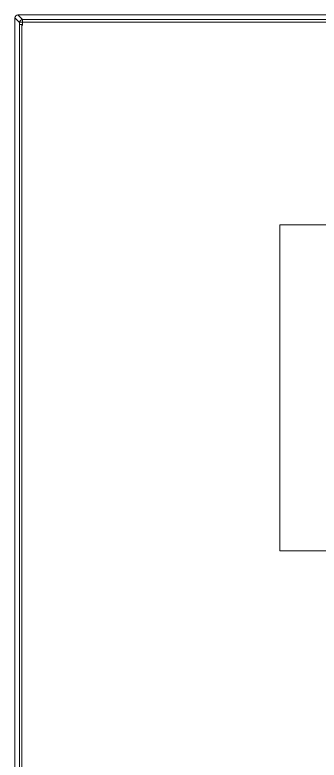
# Model space of a CAD drawing. Header units: millimetres. Extents: x 0 to 41, y -18 to 125.
# Drawn here: x 1.7 to 14.4, y 93.86 to 125 of the extents above; entities that cross this region are included whole.
import ezdxf

# ---------------------------------------------------------------- set-up
doc = ezdxf.new("R2010")
doc.units = ezdxf.units.MM
doc.layers.add('20KMB2_0', color=7, linetype='Continuous')
doc.layers.add('4203-16564_0', color=7, linetype='Continuous')

msp = doc.modelspace()

# ---------------------------------------------------------------- linework, layer by layer
at = {"layer": '20KMB2_0', "color": 0, "linetype": 'ByBlock', "lineweight": 5}
for p, q in [((1.826, 125), (2.022, 124.804)), ((39.375, 125), (1.826, 125)), ((1.7, 124.874), (1.896, 124.678)), ((1.703, 55.462), (1.7, 124.874)), ((1.896, 124.678), (1.906, 124.726)), ((1.908, 124.686), (1.896, 124.678)), ((1.896, 124.678), (1.897, 124.593)), ((1.909, 124.598), (1.897, 124.593)), ((1.897, 124.593), (1.897, 55.462)), ((1.906, 124.726), (1.934, 124.767)), ((1.936, 124.693), (1.908, 124.686)), ((1.939, 124.601), (1.909, 124.598)), ((1.934, 124.767), (1.975, 124.794)), ((1.976, 124.698), (1.936, 124.693)), ((1.982, 124.604), (1.939, 124.601)), ((1.975, 124.794), (2.022, 124.804)), ((2.022, 124.7), (1.976, 124.698)), ((1.982, 124.604), (1.982, 55.462)), ((1.982, 124.604), (1.995, 124.6)), ((1.995, 124.6), (2.005, 124.591)), ((2.005, 124.591), (2.015, 124.578)), ((2.015, 124.578), (2.023, 124.564)), ((2.022, 124.804), (2.022, 124.7)), ((2.022, 124.804), (39.179, 124.804)), ((2.022, 124.7), (2.023, 124.564)), ((2.022, 124.7), (39.179, 124.7))]:
    msp.add_line(p, q, dxfattribs=at)
msp.add_ellipse((1.826, 124.874), major_axis=(-0.0893, 0.0893), ratio=0.997265, start_param=5.499157, end_param=7.067214, dxfattribs=at)
at = {"layer": '4203-16564_0', "color": 0, "linetype": 'ByBlock', "lineweight": 5}
for p, q in [((28.444, 116.233), (12.757, 116.233)), ((12.757, 116.233), (12.757, 102.606)), ((12.757, 102.606), (28.444, 102.606))]:
    msp.add_line(p, q, dxfattribs=at)

doc.saveas('drawing.dxf')
